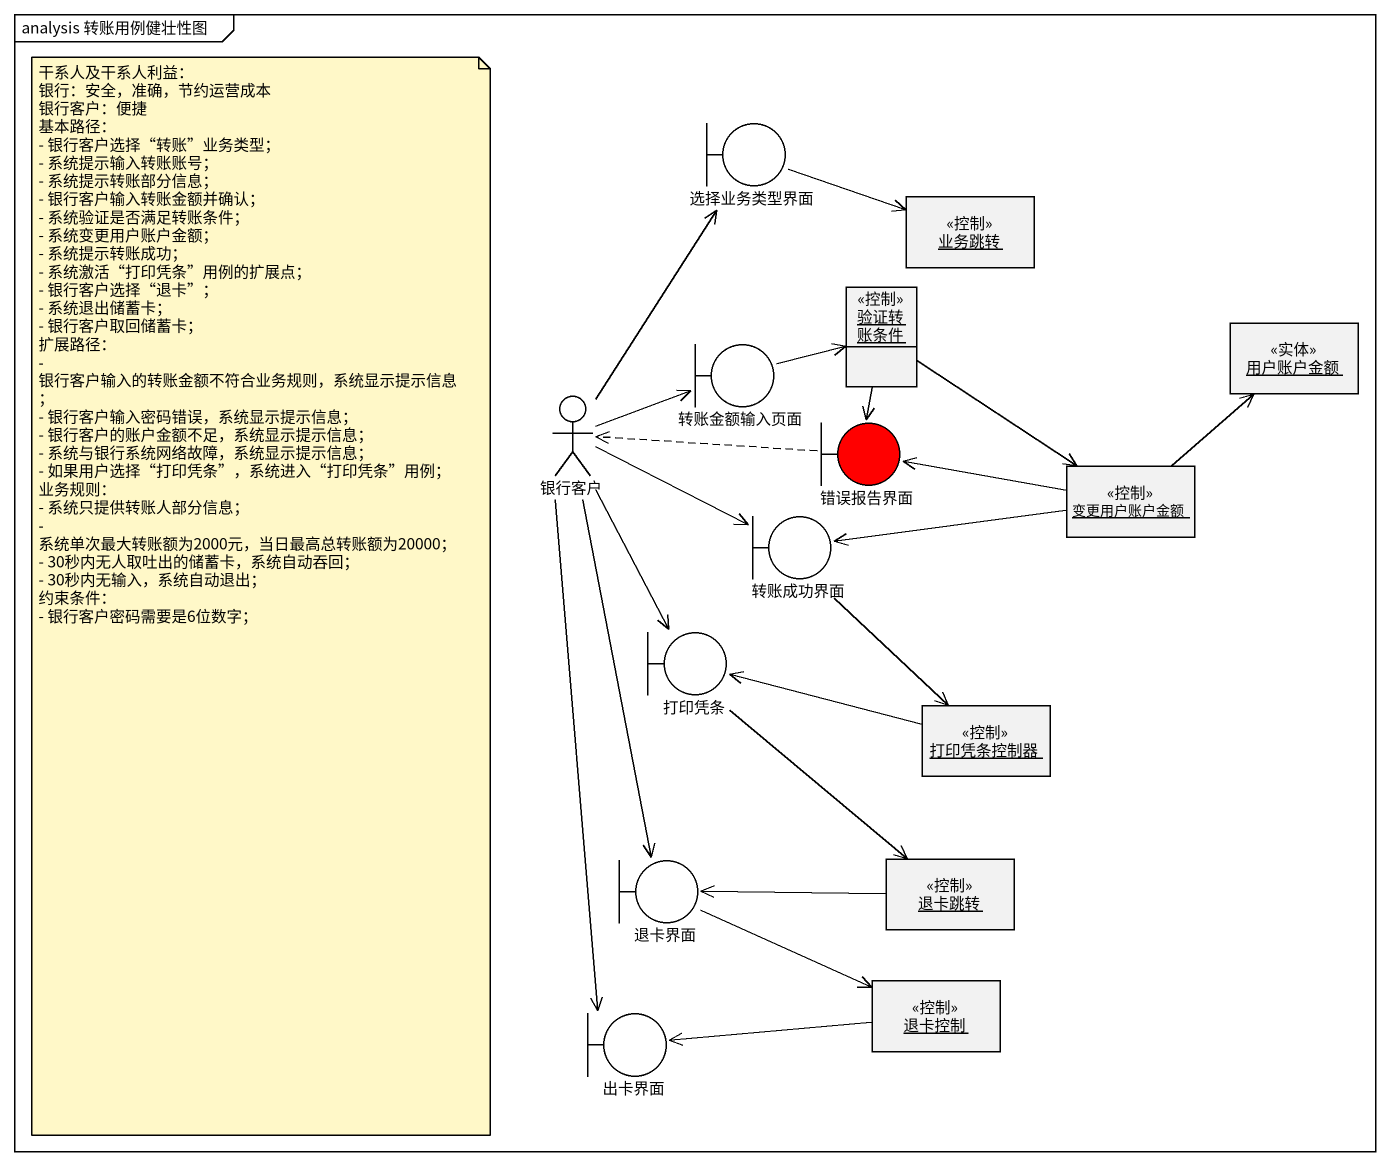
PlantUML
@startuml
mainframe analysis 转账用例健壮性图
allowmixing
hide circle
hide empty members
boundary 选择业务类型界面
object 业务跳转 <<控制>>
object 验证转账条件 <<控制>>
boundary 转账金额输入页面
object 用户账户金额 <<实体>>
actor 银行客户
boundary 错误报告界面 #FF0000
object 变更用户账户金额 <<控制>>
boundary 转账成功界面
boundary 打印凭条
object 打印凭条控制器 <<控制>>
boundary 退卡界面
object 退卡跳转 <<控制>>
boundary 出卡界面
object 退卡控制 <<控制>>
选择业务类型界面 -right-> 业务跳转
验证转账条件 --> 错误报告界面
验证转账条件 --> 变更用户账户金额
转账金额输入页面 -right-> 验证转账条件
银行客户 -up-> 选择业务类型界面
银行客户 -right-> 转账金额输入页面
银行客户 -right-> 转账成功界面
银行客户 --> 打印凭条
银行客户 --> 退卡界面
银行客户 --> 出卡界面
错误报告界面 .left.> 银行客户
变更用户账户金额 -up-> 用户账户金额
变更用户账户金额 -left-> 错误报告界面
变更用户账户金额 -left-> 转账成功界面
转账成功界面 --> 打印凭条控制器
打印凭条 --> 退卡跳转
打印凭条控制器 -left-> 打印凭条
退卡界面 -right-> 退卡控制
退卡跳转 -left-> 退卡界面
退卡控制 -left-> 出卡界面
note as N1
  干系人及干系人利益：
  银行：安全，准确，节约运营成本
  银行客户：便捷
  基本路径：
  - 银行客户选择“转账”业务类型；
  - 系统提示输入转账账号；
  - 系统提示转账部分信息；
  - 银行客户输入转账金额并确认；
  - 系统验证是否满足转账条件；
  - 系统变更用户账户金额；
  - 系统提示转账成功；
  - 系统激活“打印凭条”用例的扩展点；
  - 银行客户选择“退卡”；
  - 系统退出储蓄卡；
  - 银行客户取回储蓄卡；
  扩展路径：
  - 银行客户输入的转账金额不符合业务规则，系统显示提示信息；
  - 银行客户输入密码错误，系统显示提示信息；
  - 银行客户的账户金额不足，系统显示提示信息；
  - 系统与银行系统网络故障，系统显示提示信息；
  - 如果用户选择“打印凭条”，系统进入“打印凭条”用例；
  业务规则：
  - 系统只提供转账人部分信息；
  - 系统单次最大转账额为2000元，当日最高总转账额为20000；
  - 30秒内无人取吐出的储蓄卡，系统自动吞回；
  - 30秒内无输入，系统自动退出；
  约束条件：
  - 银行客户密码需要是6位数字；
end note
@enduml
